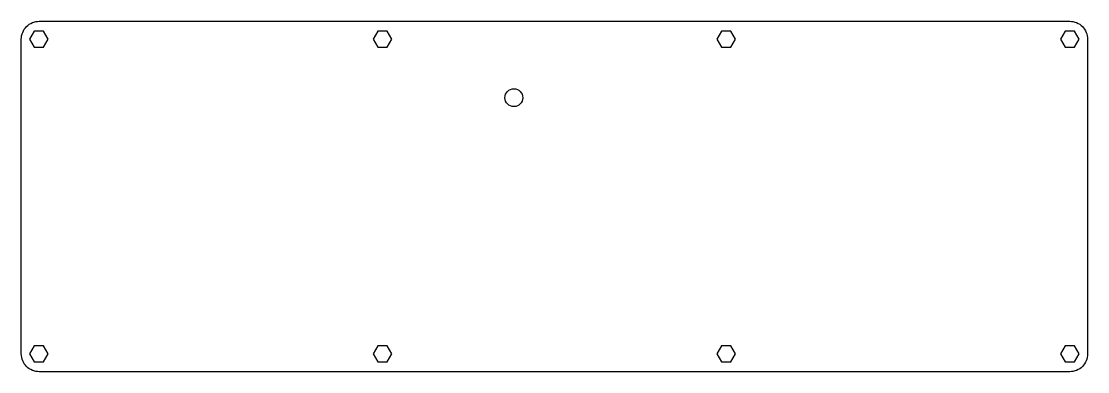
# Model space of a CAD drawing. Header units: millimetres. Extents: x -287 to 11, y -11 to 87.
import ezdxf

# ---------------------------------------------------------------- set-up
doc = ezdxf.new("R2010")
doc.units = ezdxf.units.MM
doc.layers.get('0').update_dxf_attribs({"linetype": 'CONTINUOUS'})

msp = doc.modelspace()

# ---------------------------------------------------------------- linework, layer by layer
msp.add_lwpolyline([(-282.32, -10.98, -0.414214), (-287.32, -5.98), (-287.32, 82.17, -0.414214), (-282.32, 87.18), (6.09, 87.18, -0.414214), (11.09, 82.17), (11.09, -5.98, -0.414214), (6.09, -10.98)], format="xyb", close=True)
for points in [[(-285.04, 82.17), (-283.74, 79.92), (-281.15, 79.92), (-279.85, 82.17), (-281.15, 84.42), (-283.74, 84.42)], [(-188.86, 82.17), (-187.56, 79.92), (-184.97, 79.92), (-183.67, 82.17), (-184.97, 84.42), (-187.56, 84.42)], [(-92.68, 82.17), (-91.39, 79.92), (-88.79, 79.92), (-87.49, 82.17), (-88.79, 84.42), (-91.39, 84.42)], [(4.79, 84.42), (3.5, 82.17), (4.79, 79.92), (7.39, 79.92), (8.69, 82.17), (7.39, 84.42)], [(-285.04, -5.98), (-283.74, -8.23), (-281.15, -8.23), (-279.85, -5.98), (-281.15, -3.73), (-283.74, -3.73)], [(-188.86, -5.98), (-187.56, -8.23), (-184.97, -8.23), (-183.67, -5.98), (-184.97, -3.73), (-187.56, -3.73)], [(-91.39, -3.73), (-92.68, -5.98), (-91.39, -8.23), (-88.79, -8.23), (-87.49, -5.98), (-88.79, -3.73)], [(3.5, -5.98), (4.79, -8.23), (7.39, -8.23), (8.69, -5.98), (7.39, -3.73), (4.79, -3.73)]]:
    msp.add_lwpolyline(points, close=True)
msp.add_circle((-149.48, 65.78), 2.5)

doc.saveas('drawing.dxf')
